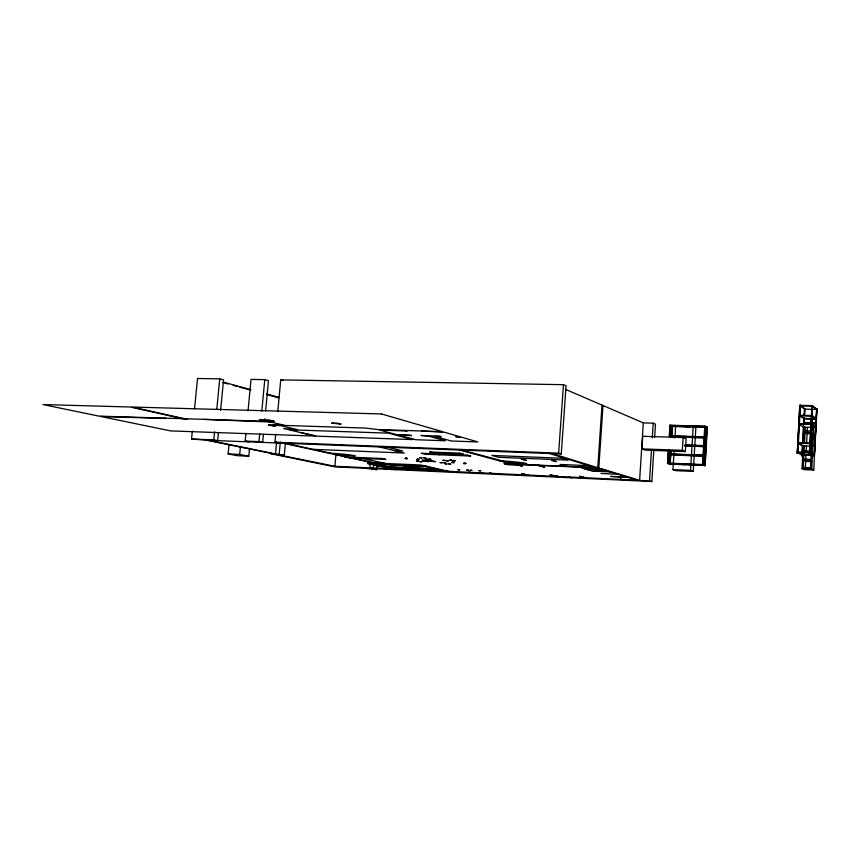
<?xml version="1.0" encoding="UTF-8"?>
<svg xmlns="http://www.w3.org/2000/svg" width="860" height="860" viewBox="0 0 860 860"><rect width="100%" height="100%" fill="white"/><g stroke="black" fill="none" stroke-linecap="round" stroke-linejoin="round"><path stroke-width="1.29" d="M812.012 405.597L809.496 453.747L811.969 405.565L812.517 405.576L810.152 453.822L812.291 405.608L800.122 405.339L797.284 453.306L799.8 405.296L800.402 405.35M810.152 453.822L812.517 405.576M811.087 455.875L810.905 459.433L803.67 459.165L804.036 452.07L811.27 452.317M812.291 405.608L816.678 408.898L814.259 456.359L816.903 408.865L813.743 470.012L811.754 468.947L814.108 422.722L804.422 422.464M816.678 408.898L814.216 456.327M797.392 453.37L799.8 405.296M797.284 453.306L797.897 453.36L800.348 405.307M803.046 445.415L802.552 455.961L802.004 455.94L802.445 445.373M802.681 442.803L803.874 417.777M804.111 415.229L804.627 408.586L804.337 415.197M802.713 445.383L801.896 455.875M802.907 442.782L803.67 426.99M803.863 424.388L804.154 417.788M803.229 442.825L803.992 427.022M804.186 424.431L804.476 417.831M804.659 415.24L804.949 408.629M813.743 470.012L804.089 469.614L802.036 468.56L803.197 446.168M803.326 443.534L804.218 426.42M803.24 467.41L803.616 460.304L810.851 460.573L810.486 467.7L803.24 467.41L805.293 468.474L805.659 461.422L803.616 460.304M804.369 445.577L804.1 450.887L811.324 451.145L812.281 432.515L805.057 432.3L804.508 442.921M805.315 427.269L805.132 430.806L812.356 431.01L812.721 423.937L805.497 423.733M805.777 459.111L806.013 454.413M806.207 450.748L806.476 445.48M806.615 442.835L807.088 433.601L805.057 432.3M807.228 430.946L807.411 427.441M702.792 464.916L705.254 426.237L669.929 425.227L669.263 435.977L704.136 437.095L706.404 437.955L671.208 436.815L669.585 436.117L670.692 425.614L670.047 436.127M668.403 449.877L667.553 463.389L703.254 464.938L705.071 426.603M704.308 465.518L706.565 427.345M704.609 465.636L706.866 427.495L704.77 426.452L702.491 464.798L705.071 465.658L707.35 427.28L705.254 426.237M705.071 465.658L707.028 427.366M685.355 451.586L682.346 450.35L683.13 437.579L642.721 436.267L641.915 448.877L645.161 450.113L685.355 451.586L686.119 438.901L683.13 437.579M694.063 427.119L695.858 427.979L693.246 471.398L690.526 470.388L693.171 426.689M668.725 450.006L667.553 463.389L669.832 464.185M668.854 449.887L668.349 463.486L669.177 450.017M669.725 435.988L670.37 425.463M671.122 450.801L669.832 464.217L670.349 450.651M671.208 436.815L671.853 426.345L670.241 425.603M669.832 464.217L670.671 450.78M671.531 436.955L672.187 426.259L690.419 426.786M670.8 450.672L670.295 464.196M672.305 426.356L671.982 436.966L672.628 426.506L669.929 425.227M693.246 471.398L675.766 470.656L672.961 469.646L674.1 451.21M674.907 438.03L675.637 426.184L690.666 426.614M653.783 450.844L651.837 481.503L639.614 480.321L643.312 422.883L565.493 389.365M649.537 480.772L651.493 449.963M652.256 437.901L653.192 423.163L643.312 422.883M654.621 437.503L655.471 424.173L653.192 423.163M639.614 480.321L597.775 467.679L601.989 405.275M598.807 467.722L603.021 405.296M552.399 460.465L551.561 460.433L556.538 461.691L551.615 459.756L552.711 460.089M555.786 475.881L555.743 476.472L549.916 474.903L557.57 476.548L557.613 475.967M556.699 475.924L556.657 476.504L550.83 474.946M563.472 384.667L566.073 385.817L561.268 453.972L558.634 453.156L563.472 384.667L280.715 379.894L277.769 411.725M538.36 464.744L538.317 465.378L544.756 467.173L537.521 465.346M514.731 463.733L514.688 464.368L591.336 467.636M515.71 463.776L515.667 464.411L522.31 466.206L461.971 450.124M373.595 464.637L373.262 468.646L369.854 467.926L370.176 464.034M273.426 453.865L270.846 453.747L334.959 466.883L364.952 468.259L376.615 469.635L377.067 464.303M395.89 469.689L367.897 463.615L368.123 460.938M394.525 469.055L383.506 466.658L414.316 468.7A12.889 0.903 4.6 0 1 431.58 470.495L334.895 466.313L335.948 454.316M278.608 443.018L274.953 442.223L275.684 434.257M285.402 443.19L284.305 455.155L275.512 453.951L276.619 441.933M279.188 454.101L280.296 442.072M248.938 441.868L245.186 441.072L245.928 433.193M248.046 410.887L251.034 379.4L264.783 379.636L268.449 380.7L265.622 410.897M229.007 444.642L228.115 453.929L237.274 455.703L248.798 456.208L249.54 448.296M263.407 434.526L262.676 442.395L258.967 441.599L259.709 433.687M261.805 411.273L264.783 379.636M264.644 421.389L264.88 418.766M248.798 456.208L239.714 454.435L240.477 446.447M218.44 432.731L217.666 440.653L213.817 439.858L214.591 431.903M216.784 409.371L219.751 378.873L197.531 378.497L194.532 408.747M220.611 410.295L223.557 379.926L219.751 378.873M334.895 466.313L206.615 440.223L191.543 438.998L192.317 431.107M459.659 469.861L457.81 469.7L459.713 469.829M468.506 470.248L466.593 470.097L468.496 470.226M470.13 470.248L472.043 470.388L470.205 470.28M478.977 470.646L480.901 470.785L479.052 470.689M816.452 408.93L816.903 408.865M804.444 418.433L816.452 418.745L812.055 415.595L799.875 415.294L802.616 417.175M811.12 425.206L813.506 425.27M669.918 425.453L705.232 426.474L707.328 427.506L671.853 426.345M185.868 418.788L187.609 419.175L184.126 419.067L130.322 406.995L43 404.576L98.975 416.122L182.997 418.702M696.933 426.969L707.35 427.28M807.088 433.601L811.872 433.741M270.878 422.034L203.863 419.358M669.274 435.74L704.146 436.858L706.415 437.719L689.129 437.288M674.627 436.826L683.851 437.116M282.886 424.937L268.331 424.894L273.082 426.022L275.404 426.098L272.125 425.324L280.607 425.592L297.538 429.667L283.703 428.549L315.502 436.106L170.667 430.903L100.824 416.498L165.819 418.498L164.346 418.175M291.293 430.355L292.755 430.398L290.239 429.806L388.408 433.15L412.639 439.589L316.931 436.16L300.473 432.537M685.087 444.942L703.63 445.587L705.437 446.394M685.076 445.179L703.62 445.824L705.888 446.641L687.28 445.878M684.635 446.028L705.426 446.63M809.496 453.747L810.045 453.768M802.047 454.585L810.066 454.875M641.915 448.877L682.346 450.35M668.155 453.822L703.061 455.133L705.34 455.908L685.388 455.273M668.134 454.058L703.05 455.37L705.157 456.252L670.413 454.94M668.919 454.198L670.864 454.962M703.351 455.488L704.856 456.123M682.754 455.176L668.478 453.951M805.659 461.422L811.646 461.648M191.543 438.998L213.817 439.858M245.186 441.072L258.967 441.599M274.953 442.223L558.634 453.156M207.238 440.255L283.177 443.19L379.389 464.325M561.268 453.972L552.141 453.618L597.775 467.679M394.783 450.629L402.609 450.941L387.548 447.243M802.036 468.56L811.754 468.947M313.051 449.35L404.361 453.048L379.206 446.921M686.14 464.604L669.854 463.948L667.575 463.11L702.502 464.518L704.62 465.357L688.785 464.712M669.51 464.099L704.77 465.529M328.574 453.166L330.799 453.252A17.888 1.344 4.8 0 1 355.234 455.843L337.378 455.09M499.692 460.885L502.175 460.981A18.78 1.494 4.3 0 1 526.782 463.669L506.895 462.82M589.014 465.668L559.924 464.454L566.396 466.346M672.961 469.646L690.526 470.388M345.806 456.94L344.666 456.896L350.6 458.004M279.145 454.929L284.305 455.155M517.645 465.163L507.938 464.744L503.938 463.68L595.195 467.571L549.379 453.51L285.498 443.287L330.799 453.252M584.295 468.721L602.355 469.495M228.115 453.929L239.714 454.435M586.993 469.528L604.978 470.302M589.67 470.323L607.579 471.097M610.138 471.893L592.314 471.108L581.564 467.904L599.71 468.689L637.217 480.213L419.981 469.969M375.067 462.992L421.174 465.034L449.382 471.581M617.781 474.236L600.979 473.494M367.897 463.615L378.282 464.077M426.259 466.217L380.41 464.174L352.783 458.09L385.871 459.39L381.894 458.487L347.988 457.036L339.582 455.187M370.66 464.217L384.398 464.83A13.158 0.935 4.7 0 1 378.819 465.625L376.734 465.529M400.233 465.539L398.653 465.174L425.119 466.356L435.859 468.85L409.715 467.657L406.124 466.862L404.006 466.765L407.597 467.571L382.431 466.432M627.23 477.149L610.707 476.397L611.342 476.59M611.03 476.494L627.854 477.332M385.194 467.367L387.258 467.464A12.782 0.881 4.7 0 1 404.479 469.248L391.031 468.635M651.837 481.503L371.531 468.571L376.615 469.635M406.468 458.229C403.308 458.154 409.553 458.444 406.329 458.369M208.819 440.309L275.512 453.951M382.517 466.432L371.036 463.948L412.101 466.066A13.265 0.946 4.7 0 1 406.124 466.862M390.687 466.797L391.762 467.034M353.438 457.273L358.212 458.326M363.296 458.541L385.344 463.454M414.316 468.7L410.757 467.894L436.88 469.076L447.254 471.484M410.65 464.572L415.788 465.744M436.418 453.876L440.137 454.822M528.62 475.225L521.654 473.613L527.728 475.182M451.737 454.488L455.381 455.435M459.347 450.027L511.248 463.991M222.901 382.571L228.083 383.99M233.275 385.409L237.156 386.473M239.746 387.183L250.109 390.01M266.955 394.622L278.618 397.815M223.793 382.259L250.948 389.698M266.471 393.955L279.403 397.503M569.073 477.085L571.728 477.805M405.21 430.462L407.167 431L379.69 430.086L396.75 434.644L409.693 435.096L411.575 435.601L398.653 435.149L415.681 439.707L445.362 440.771L428.904 436.203L420.948 435.483L439.352 436.117L441.169 436.622L434.794 436.407L451.145 440.976L477.891 441.933L462.078 437.353L455.682 436.676L460.304 436.837L444.459 432.236L421.475 431M585.198 477.816L579.629 476.257L586.122 477.859M552.453 459.799L553.55 460.121M280.715 379.894L283.133 380.614M622.683 479.547L625.102 480.267M590.444 467.367L593.97 468.442M669.607 435.88L671.219 436.579M799.736 453.284L797.435 451.994L809.636 452.425L814.076 455.026M801.37 444.695L797.919 442.642L810.12 443.04L814.549 445.781M800.746 424.862L798.908 423.658L811.098 423.991L815.506 427.012M814.108 422.722L816.086 424.098M802.853 407.317L804.68 408.629M620.716 478.784L620.984 479.461L620.716 478.784M405.167 458.487L407.167 458.681L405.167 458.487M419.927 457.671L421.959 457.864L419.927 457.671M416.982 459.498L418.981 459.691L416.982 459.498M419.82 461.605L421.787 461.788L419.82 461.605M425.195 458.939L427.216 459.132L425.195 458.939M417.261 459.208L419.261 459.401L417.261 459.208M423.668 457.821L425.7 458.014L423.668 457.821M416.498 461.164L418.465 461.347L416.616 461.154M426.334 461.379L428.312 461.573L426.334 461.379M428.817 459.089L430.838 459.283L428.817 459.089M423.088 460.949L425.066 461.143L423.217 460.949M449.844 460.068L451.876 460.261L449.844 460.068M442.986 460.304L444.996 460.498L442.986 460.304M443.738 462.723L445.706 462.906L443.738 462.723M448.683 463.916L450.64 464.099L448.683 463.916M446.265 460.745L448.264 460.928L446.265 460.745M440.191 462.572L442.147 462.755L440.191 462.572M452.166 462.196L454.155 462.39L452.166 462.196M453.231 460.519L455.252 460.713L453.231 460.519M445.061 463.755L447.006 463.948L445.061 463.755M463.938 463.207L465.926 463.389L463.938 463.207M451.79 462.476L453.768 462.669L451.79 462.476M463.529 463.486L465.496 463.68L463.658 463.475M468.775 472.269L470.603 472.441L468.893 472.269M477.45 472.667L479.267 472.839L477.45 472.667M480.944 472.828L482.761 473L480.944 472.828M489.673 473.226L491.501 473.409L489.673 473.226M812.27 406.146L800.09 405.877L804.648 409.156L816.645 409.435L812.27 406.146M812.034 416.143L799.854 415.842L804.412 418.971L816.419 419.282L812.034 416.143M811.066 424.528L798.886 424.195L803.466 427.205L815.474 427.538L811.066 424.528M381.431 413.95L132.236 407.049L184.835 418.755L266.213 421.314L259.193 419.615L268.632 419.906L274.372 421.314L266.944 421.077L284.983 425.442L365.296 428.054L377.68 429.548L442.588 431.688L381.431 413.95M337.765 423.292L331.594 423.098L341.076 424.163L337.765 423.292M810.088 443.588L797.897 443.19L802.487 445.91L814.517 446.318L810.088 443.588M809.604 452.973L797.403 452.543L802.014 455.123L814.044 455.563L809.604 452.973M459.831 453.145L429.559 451.941L433.343 452.908L463.486 454.112L459.831 453.145M562.064 458.251L491.802 455.435L498.553 457.294L568.18 460.121L562.064 458.251M467.206 455.112L421.26 453.263L425.034 454.209L470.785 456.058L467.206 455.112M522.256 459.229L521.225 459.186L526.578 460.455L522.256 459.229M431.247 460.584L422.002 460.197L426.431 461.25L435.633 461.648L431.247 460.584"/></g></svg>
